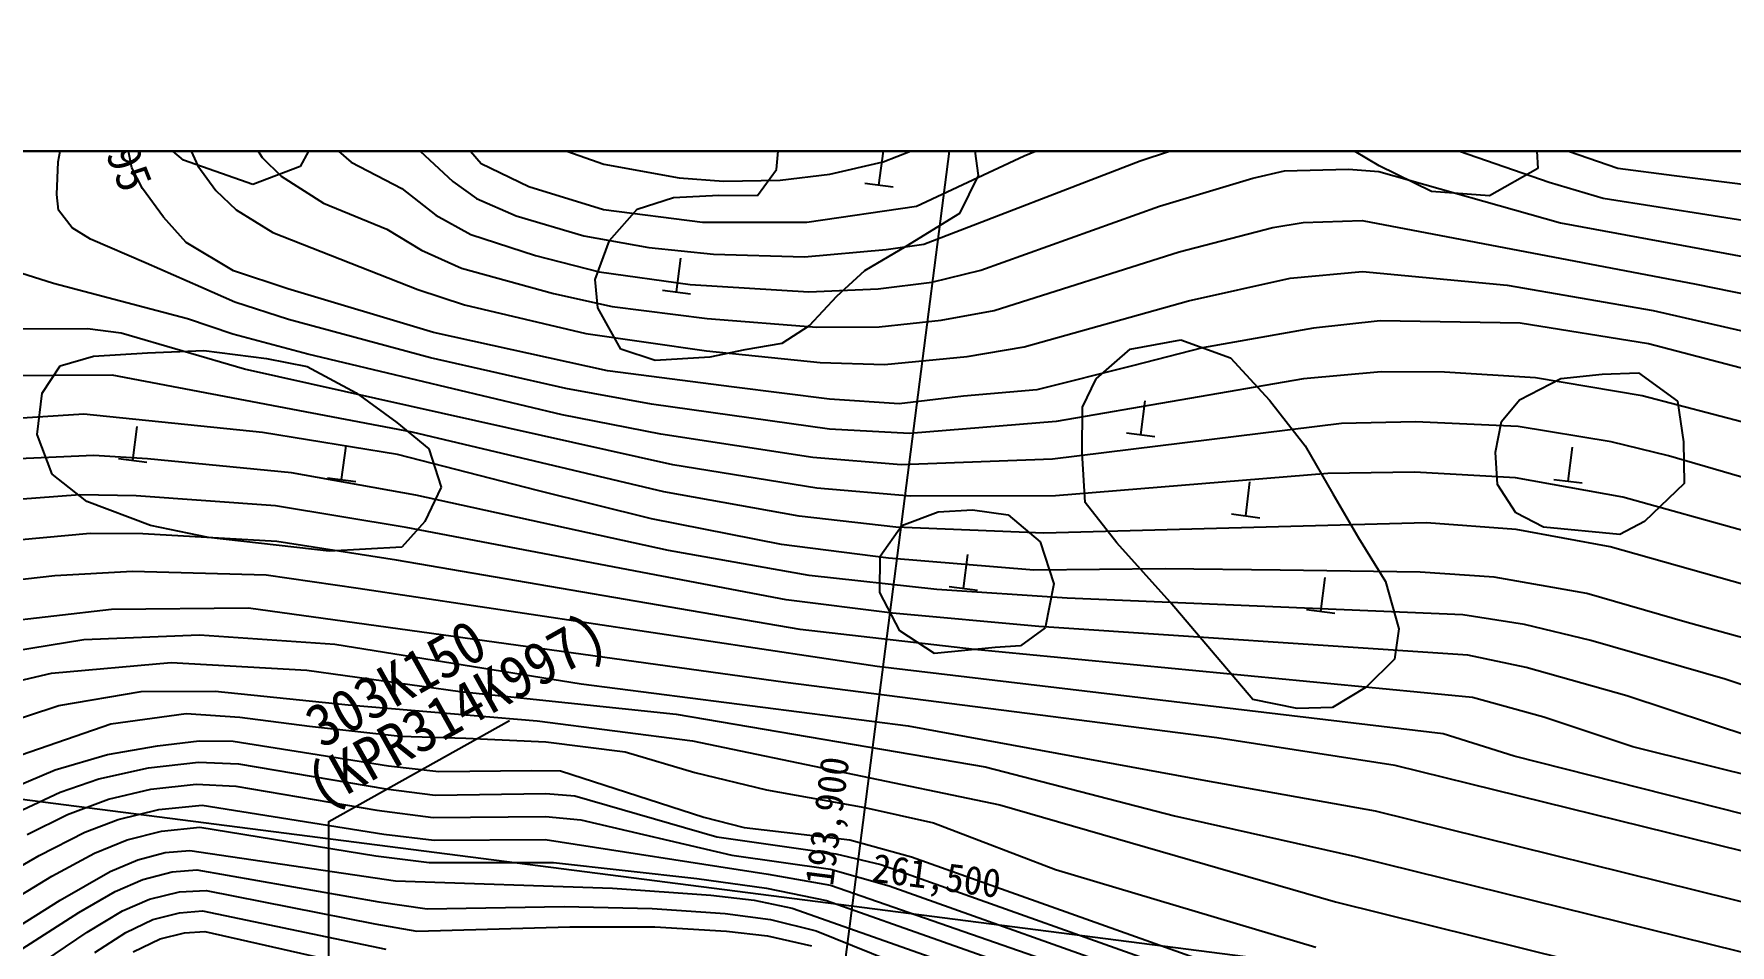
# Model space of a CAD drawing. Header units: millimetres. Extents: x 5094 to 5890, y 1103 to 1807.
# Drawn here: x 5408.5 to 5527.5, y 1490.2 to 1554.2 of the extents above; entities that cross this region are included whole.
import ezdxf
from ezdxf.xclip import XClip

# ---------------------------------------------------------------- set-up
doc = ezdxf.new("R2010")
doc.units = ezdxf.units.MM
doc.header["$LTSCALE"] = 10
doc.header["$MEASUREMENT"] = 0
doc.header["$XCLIPFRAME"] = 2
doc.layers.add('TX-PAPR', color=2, linetype='Continuous', plot=False)
doc.layers.add('TZ-BASE', color=253, linetype='Continuous')
doc.styles.add('GR', font='GulimChe.ttf')
doc.styles.add('HANA', font='GulimChe.ttf')

# ---------------------------------------------------------------- blocks, each defined once
blk = doc.blocks.new('JD-GGKLGFKGFK34FGKL')
at = {"layer": 'TZ-BASE'}
for p, q in [((261.4, -175), (306.87, 178.87)), ((231.02, 74.25, 194), (232.44, 82.84, 194)), ((288.88, 74.25, 201), (305.56, 80.77, 201)), ((334.51, 78.85, 198.45), (334.79, 73.79, 198.45)), ((257.18, 78.11, 200), (260.69, 74.13, 200)), ((298.76, 74.67, 200), (306.98, 78.09, 200)), ((239.79, 74.37, 196.58), (237.42, 76.42, 196.58)), ((244.31, 76.14, 197), (245.33, 74.55, 197)), ((249.48, 76.66, 196.58), (247.98, 73.93, 196.58)), ((248.82, 76.57, 198), (251.57, 74.23, 198)), ((281.39, 73.72, 198.55), (281.66, 76.46, 198.55)), ((306.89, 74.31, 199), (314.17, 76.75, 199)), ((322.94, 77.2, 199), (335.58, 72.83, 199)), ((341.8, 76.46, 201), (352.79, 74.75, 201)), ((236.18, 73.82, 195), (235.72, 76.08, 195)), ((239.99, 75.74, 196), (240.81, 73.98, 196)), ((256.27, 75.13, 199), (258.68, 72.86, 199)), ((265.41, 75.45, 201), (269.28, 74.08, 201)), ((288.58, 72.62, 202.49), (288.89, 75, 202.49)), ((295.17, 76.04, 198.55), (295.54, 73.3, 198.55)), ((323.66, 73.97, 198.45), (321.37, 75.34, 198.45)), ((334.99, 75.67, 200), (340.41, 73.8, 200)), ((230.91, 71.95, 194), (231.02, 74.25, 194)), ((236.93, 72.39, 195), (236.18, 73.82, 195)), ((244.66, 72.67, 196.58), (239.79, 74.37, 196.58)), ((240.81, 73.98, 196), (242.08, 72.24, 196)), ((247.98, 73.93, 196.58), (244.66, 72.67, 196.58)), ((245.33, 74.55, 197), (246.64, 73.25, 197)), ((251.57, 74.23, 198), (255.11, 72.37, 198)), ((260.69, 74.13, 200), (264.03, 72.53, 200)), ((269.28, 74.08, 201), (274.57, 73.13, 201)), ((285.13, 73.39, 201), (288.88, 74.25, 201)), ((291.22, 71.15, 200), (298.76, 74.67, 200)), ((291.72, 68.48, 199), (306.89, 74.31, 199)), ((327.34, 72.16, 198.45), (323.66, 73.97, 198.45)), ((334.79, 73.79, 198.45), (331.4, 71.86, 198.45)), ((340.41, 73.8, 200), (344.36, 73.29, 200)), ((246.64, 73.25, 197), (249.61, 71.34, 197)), ((258.68, 72.86, 199), (260.35, 71.68, 199)), ((274.57, 73.13, 201), (277.68, 72.89, 201)), ((277.68, 72.89, 201), (281.64, 72.97, 201)), ((280.07, 71.88, 198.55), (281.39, 73.72, 198.55)), ((281.64, 72.97, 201), (285.13, 73.39, 201)), ((287.59, 72.75, 202.49), (289.57, 72.49, 202.49)), ((295.54, 73.3, 198.55), (294.23, 70.62, 198.55)), ((308.26, 71.13, 198), (314.8, 73.11, 198)), ((314.8, 73.11, 198), (317.01, 73.63, 198)), ((317.01, 73.63, 198), (321.52, 73.73, 198)), ((321.52, 73.73, 198), (323.63, 73.57, 198)), ((323.63, 73.57, 198), (336.37, 69.97, 198)), ((335.58, 72.83, 199), (339.37, 71.71, 199)), ((344.36, 73.29, 200), (349.7, 72.61, 200)), ((231.03, 70.87, 194), (230.91, 71.95, 194)), ((238.39, 70.37, 195), (236.93, 72.39, 195)), ((242.08, 72.24, 196), (243.49, 70.89, 196)), ((255.11, 72.37, 198), (257.51, 70.52, 198)), ((260.35, 71.68, 199), (263.14, 70.47, 199)), ((264.03, 72.53, 200), (269.25, 70.91, 200)), ((271.61, 70.94, 198.55), (274.16, 71.75, 198.55)), ((274.16, 71.75, 198.55), (277.35, 71.91, 198.55)), ((277.35, 71.91, 198.55), (280.07, 71.88, 198.55)), ((331.4, 71.86, 198.45), (327.34, 72.16, 198.45)), ((339.37, 71.71, 199), (352.21, 69.68, 199)), ((231.99, 69.61, 194), (231.03, 70.87, 194)), ((239.99, 68.6, 195), (238.39, 70.37, 195)), ((243.49, 70.89, 196), (246.07, 69.3, 196)), ((249.61, 71.34, 197), (254.07, 69.53, 197)), ((257.51, 70.52, 198), (259.96, 69.15, 198)), ((263.14, 70.47, 199), (267.89, 69.06, 199)), ((269.25, 70.91, 200), (276.21, 70.02, 200)), ((269.67, 68.74, 198.55), (271.61, 70.94, 198.55)), ((283.53, 70.02, 200), (291.22, 71.15, 200)), ((294.23, 70.62, 198.55), (290.46, 68.3, 198.55)), ((295.73, 66.66, 198), (308.26, 71.13, 198)), ((233.27, 68.82, 194), (231.99, 69.61, 194)), ((246.07, 69.3, 196), (256.24, 65.3, 196)), ((254.07, 69.53, 197), (256.5, 68.05, 197)), ((259.96, 69.15, 198), (264.48, 67.67, 198)), ((267.89, 69.06, 199), (272.44, 68.25, 199)), ((276.21, 70.02, 200), (283.53, 70.02, 200)), ((309.64, 67.93, 197), (316.2, 69.65, 197)), ((316.2, 69.65, 197), (318.34, 70, 197)), ((318.34, 70, 197), (322.47, 70.14, 197)), ((322.47, 70.14, 197), (345.9, 65.67, 197)), ((336.37, 69.97, 198), (352.09, 67.06, 198)), ((237.19, 67.13, 194), (233.27, 68.82, 194)), ((243.31, 66.61, 195), (239.99, 68.6, 195)), ((256.5, 68.05, 197), (259.29, 66.8, 197)), ((268.68, 66, 198.55), (269.67, 68.74, 198.55)), ((272.44, 68.25, 199), (276.98, 67.78, 199)), ((283.36, 67.59, 199), (289.09, 68.11, 199)), ((290.46, 68.3, 198.55), (287.56, 66.6, 198.55)), ((289.09, 68.11, 199), (291.72, 68.48, 199)), ((296.66, 63.83, 197), (309.64, 67.93, 197)), ((230.68, 65.71, 193), (227.07, 66.86, 193)), ((241.02, 65.45, 194), (237.19, 67.13, 194)), ((259.29, 66.8, 197), (265.75, 65.01, 197)), ((264.48, 67.67, 198), (268.95, 66.53, 198)), ((274.38, 65.12, 199.85), (274.68, 67.5, 199.85)), ((276.98, 67.78, 199), (283.36, 67.59, 199)), ((292.28, 65.8, 198), (295.73, 66.66, 198)), ((240.09, 63.24, 193), (230.68, 65.71, 193)), ((243.41, 64.41, 194), (241.02, 65.45, 194)), ((247.11, 65.33, 195), (243.31, 66.61, 195)), ((268.85, 64.01, 198.55), (268.68, 66, 198.55)), ((268.95, 66.53, 198), (275.33, 65.65, 198)), ((275.33, 65.65, 198), (283.67, 65.14, 198)), ((287.56, 66.6, 198.55), (285.6, 64.79, 198.55)), ((288.52, 65.35, 198), (292.28, 65.8, 198)), ((310.29, 64.5, 196), (317.41, 66.09, 196)), ((317.41, 66.09, 196), (322.48, 66.56, 196)), ((322.48, 66.56, 196), (332.64, 65.59, 196)), ((332.64, 65.59, 196), (342.87, 63.83, 196)), ((345.9, 65.67, 197), (352.21, 64.37, 197)), ((247.17, 63.19, 194), (243.41, 64.41, 194)), ((257.34, 62.27, 195), (247.11, 65.33, 195)), ((256.24, 65.3, 196), (259.52, 64.21, 196)), ((265.75, 65.01, 197), (269.86, 64.11, 197)), ((273.39, 65.25, 199.85), (275.37, 64.99, 199.85)), ((283.67, 65.14, 198), (288.52, 65.35, 198)), ((285.6, 64.79, 198.55), (283.69, 62.75, 198.55)), ((298.76, 61.26, 196), (310.29, 64.5, 196)), ((243.27, 62.16, 193), (240.09, 63.24, 193)), ((257.13, 60.5, 194), (247.17, 63.19, 194)), ((259.52, 64.21, 196), (268.03, 62.2, 196)), ((270.47, 61.11, 198.55), (268.85, 64.01, 198.55)), ((269.86, 64.11, 197), (276.52, 63.26, 197)), ((276.52, 63.26, 197), (284.21, 62.65, 197)), ((288.6, 62.68, 197), (292.94, 63.13, 197)), ((292.94, 63.13, 197), (296.66, 63.83, 197)), ((323.73, 63.09, 195), (319.06, 62.58, 195)), ((333.54, 62.94, 195), (323.73, 63.09, 195)), ((342.87, 63.83, 196), (351.88, 61.75, 196)), ((233.07, 62.54, 192), (224.2, 62.5, 192)), ((235.44, 62.22, 192), (233.07, 62.54, 192)), ((244.08, 59.7, 192), (235.44, 62.22, 192)), ((248.51, 60.76, 193), (243.27, 62.16, 193)), ((269.53, 59.59, 195), (257.34, 62.27, 195)), ((268.03, 62.2, 196), (276.49, 60.98, 196)), ((283.69, 62.75, 198.55), (281.77, 61.51, 198.55)), ((284.21, 62.65, 197), (288.6, 62.68, 197)), ((319.06, 62.58, 195), (311.28, 61.2, 195)), ((342.55, 61.47, 195), (333.54, 62.94, 195)), ((233.5, 60.61, 188.77), (237.28, 60.85, 188.77)), ((237.28, 60.85, 188.77), (241.23, 61.02, 188.77)), ((241.23, 61.02, 188.77), (245.63, 60.46, 188.77)), ((266.37, 56.49, 193), (248.51, 60.76, 193)), ((272.88, 60.3, 198.55), (270.47, 61.11, 198.55)), ((276.49, 60.98, 196), (284.45, 60.17, 196)), ((279.16, 61.06, 198.55), (276.71, 60.55, 198.55)), ((281.77, 61.51, 198.55), (279.16, 61.06, 198.55)), ((294.77, 60.59, 196), (298.76, 61.26, 196)), ((303.81, 59.02, 192.01), (306.2, 61.1, 192.01)), ((306.2, 61.1, 192.01), (309.75, 61.76, 192.01)), ((311.28, 61.2, 195), (306.36, 59.93, 195)), ((309.75, 61.76, 192.01), (313.23, 60.5, 192.01)), ((352.21, 58.96, 195), (342.55, 61.47, 195)), ((229.9, 58.02, 188.77), (231.14, 59.94, 188.77)), ((231.14, 59.94, 188.77), (233.5, 60.61, 188.77)), ((274.13, 52.99, 192), (244.08, 59.7, 192)), ((245.63, 60.46, 188.77), (248.47, 59.88, 188.77)), ((248.47, 59.88, 188.77), (251.9, 58.05, 188.77)), ((266.62, 58.34, 194), (257.13, 60.5, 194)), ((278.42, 58.45, 195), (269.53, 59.59, 195)), ((276.71, 60.55, 198.55), (272.88, 60.3, 198.55)), ((284.45, 60.17, 196), (288.97, 60.04, 196)), ((288.97, 60.04, 196), (294.77, 60.59, 196)), ((306.36, 59.93, 195), (299.64, 58.26, 195)), ((313.23, 60.5, 192.01), (315.98, 57.52, 192.01)), ((323.81, 59.51, 194), (318.35, 59.03, 194)), ((328.24, 59.49, 194), (323.81, 59.51, 194)), ((334.63, 59.1, 194), (328.24, 59.49, 194)), ((234.81, 59.28, 191), (219.96, 59.2, 191)), ((255.83, 55.29, 191), (234.81, 59.28, 191)), ((272.62, 57.24, 194), (266.62, 58.34, 194)), ((285.12, 57.59, 195), (278.42, 58.45, 195)), ((318.35, 59.03, 194), (301, 56.02, 194)), ((302.85, 57.04, 192.01), (303.81, 59.02, 192.01)), ((333.5, 57.55, 191.49), (336.41, 59.05, 191.49)), ((342.1, 57.82, 194), (334.63, 59.1, 194)), ((336.41, 59.05, 191.49), (339.31, 59.36, 191.49)), ((339.31, 59.36, 191.49), (341.86, 59.44, 191.49)), ((341.86, 59.44, 191.49), (344.59, 57.45, 191.49)), ((229.53, 55.11, 188.77), (229.9, 58.02, 188.77)), ((251.9, 58.05, 188.77), (254.76, 55.95, 188.77)), ((285.11, 55.5, 194), (272.62, 57.24, 194)), ((290, 57.28, 195), (285.12, 57.59, 195)), ((294.51, 57.81, 195), (290, 57.28, 195)), ((299.64, 58.26, 195), (294.51, 57.81, 195)), ((306.94, 55.1, 195.78), (307.24, 57.48, 195.78)), ((315.98, 57.52, 192.01), (318.47, 54.31, 192.01)), ((332.24, 56.03, 191.49), (333.5, 57.55, 191.49)), ((349.6, 55.86, 194), (342.1, 57.82, 194)), ((344.59, 57.45, 191.49), (345.01, 54.6, 191.49)), ((232.82, 56.54, 190), (223.34, 55.93, 190)), ((245.34, 55.25, 190), (232.82, 56.54, 190)), ((254.76, 55.95, 188.77), (257, 54.1, 188.77)), ((273.29, 55.14, 193), (266.37, 56.49, 193)), ((301, 56.02, 194), (290.72, 55.19, 194)), ((302.82, 53.84, 192.01), (302.85, 57.04, 192.01)), ((326.2, 56, 193), (321.02, 55.88, 193)), ((333.41, 55.67, 193), (326.2, 56, 193)), ((331.82, 53.88, 191.49), (332.24, 56.03, 191.49)), ((230.58, 52.34, 188.77), (229.53, 55.11, 188.77)), ((236.24, 53.3, 190.27), (236.55, 55.68, 190.27)), ((254.82, 53.72, 190), (245.34, 55.25, 190)), ((273.49, 51.09, 191), (255.83, 55.29, 191)), ((283.94, 53.51, 193), (273.29, 55.14, 193)), ((290.72, 55.19, 194), (285.11, 55.5, 194)), ((321.02, 55.88, 193), (300.76, 53.38, 193)), ((305.94, 55.23, 195.78), (307.93, 54.98, 195.78)), ((339.94, 54.6, 193), (333.41, 55.67, 193)), ((233.52, 53.64, 189), (213.95, 52.75, 189)), ((237.27, 53.42, 189), (233.52, 53.64, 189)), ((250.89, 51.95, 190.91), (251.2, 54.33, 190.91)), ((264.64, 51.19, 190), (254.82, 53.72, 190)), ((257, 54.1, 188.77), (257.88, 51.43, 188.77)), ((303.04, 50.34, 192.01), (302.82, 53.84, 192.01)), ((318.47, 54.31, 192.01), (320.4, 50.96, 192.01)), ((331.96, 51.61, 191.49), (331.82, 53.88, 191.49)), ((336.91, 51.84, 192.46), (337.21, 54.22, 192.46)), ((343.95, 53.61, 193), (339.94, 54.6, 193)), ((352.8, 51.03, 193), (343.95, 53.61, 193)), ((345.01, 54.6, 191.49), (345.04, 51.68, 191.49)), ((235.25, 53.43, 190.27), (237.24, 53.17, 190.27)), ((247.37, 52.43, 189), (237.27, 53.42, 189)), ((256.1, 50.86, 189), (247.37, 52.43, 189)), ((284.23, 51.35, 192), (274.13, 52.99, 192)), ((290.13, 52.98, 193), (283.94, 53.51, 193)), ((300.76, 53.38, 193), (290.13, 52.98, 193)), ((320.06, 52.39, 192), (300.95, 50.81, 192)), ((326.15, 52.48, 192), (320.06, 52.39, 192)), ((333.22, 52.08, 192), (326.15, 52.48, 192)), ((233.03, 50.42, 188.77), (230.58, 52.34, 188.77)), ((249.9, 52.08, 190.91), (251.88, 51.82, 190.91)), ((257.88, 51.43, 188.77), (256.72, 49, 188.77)), ((272.63, 49.21, 190), (264.64, 51.19, 190)), ((290.78, 50.78, 192), (284.23, 51.35, 192)), ((314.3, 49.41, 193.98), (314.6, 51.79, 193.98)), ((333.25, 49.61, 191.49), (331.96, 51.61, 191.49)), ((340.76, 50.72, 192), (333.22, 52.08, 192)), ((335.91, 51.97, 192.46), (337.9, 51.72, 192.46)), ((345.04, 51.68, 191.49), (342.28, 49.02, 191.49)), ((232.54, 50.88, 188), (216.05, 49.67, 188)), ((236.48, 50.82, 188), (232.54, 50.88, 188)), ((237.49, 48.74, 188.77), (233.03, 50.42, 188.77)), ((246.25, 50.11, 188), (236.48, 50.82, 188)), ((255.42, 48.58, 188), (246.25, 50.11, 188)), ((273.81, 46.97, 189), (256.1, 50.86, 189)), ((282.97, 49.38, 191), (273.49, 51.09, 191)), ((300.95, 50.81, 192), (290.78, 50.78, 192)), ((305.26, 47.52, 192.01), (303.04, 50.34, 192.01)), ((320.4, 50.96, 192.01), (322.2, 47.87, 192.01)), ((349.65, 48.25, 192), (340.76, 50.72, 192)), ((256.72, 49, 188.77), (255.11, 47.22, 188.77)), ((281.75, 47.4, 190), (272.63, 49.21, 190)), ((289.76, 48.61, 191), (282.97, 49.38, 191)), ((290.18, 48.72, 190.97), (292.72, 49.68, 190.97)), ((292.72, 49.68, 190.97), (295.15, 49.83, 190.97)), ((295.15, 49.83, 190.97), (297.65, 49.47, 190.97)), ((297.65, 49.47, 190.97), (299.89, 47.58, 190.97)), ((326.97, 48.92, 191), (300.15, 48.19, 191)), ((313.31, 49.54, 193.98), (315.29, 49.28, 193.98)), ((333.26, 48.46, 191), (326.97, 48.92, 191)), ((335.19, 48.61, 191.49), (333.25, 49.61, 191.49)), ((342.28, 49.02, 191.49), (340.54, 48.11, 191.49)), ((80, 48.6), (700, -31.07)), ((233.26, 48.17, 187), (221.46, 47.1, 187)), ((236.95, 48.14, 187), (233.26, 48.17, 187)), ((246.35, 47.61, 187), (236.95, 48.14, 187)), ((241.55, 47.88, 188.77), (237.49, 48.74, 188.77)), ((250.01, 46.93, 188.77), (241.55, 47.88, 188.77)), ((254.74, 46.29, 187), (246.35, 47.61, 187)), ((282.07, 43.51, 188), (255.42, 48.58, 188)), ((288.67, 46.58, 190.97), (290.18, 48.72, 190.97)), ((300.15, 48.19, 191), (289.76, 48.61, 191)), ((322.2, 47.87, 192.01), (324.11, 44.79, 192.01)), ((339.85, 47.23, 191), (333.26, 48.46, 191)), ((340.54, 48.11, 191.49), (335.19, 48.61, 191.49)), ((255.11, 47.22, 188.77), (250.01, 46.93, 188.77)), ((283.68, 45.22, 189), (273.81, 46.97, 189)), ((289.24, 46.44, 190), (281.75, 47.4, 190)), ((288.64, 44.02, 190.97), (288.67, 46.58, 190.97)), ((299.44, 45.6, 190), (289.24, 46.44, 190)), ((294.5, 44.31, 192.66), (294.8, 46.69, 192.66)), ((299.89, 47.58, 190.97), (300.84, 44.64, 190.97)), ((309, 43.35, 192.01), (305.26, 47.52, 192.01)), ((349.3, 44.57, 191), (339.85, 47.23, 191)), ((236.22, 45.5, 186), (230.77, 45.19, 186)), ((245.59, 45.24, 186), (236.22, 45.5, 186)), ((252.05, 44.3, 186), (245.59, 45.24, 186)), ((283.05, 41.44, 187), (254.74, 46.29, 187)), ((292.64, 44.23, 189), (283.68, 45.22, 189)), ((308.65, 45.69, 190), (299.44, 45.6, 190)), ((316.72, 45.6, 190), (308.65, 45.69, 190)), ((326.53, 45.45, 190), (316.72, 45.6, 190)), ((331.72, 45.1, 190), (326.53, 45.45, 190)), ((230.77, 45.19, 186), (223.08, 44.35, 186)), ((288.45, 38.83, 186), (252.05, 44.3, 186)), ((290.05, 41.35, 190.97), (288.64, 44.02, 190.97)), ((301.78, 43.62, 189), (292.64, 44.23, 189)), ((293.51, 44.44, 192.66), (295.49, 44.19, 192.66)), ((300.84, 44.64, 190.97), (300.23, 41.56, 190.97)), ((319.56, 42.7, 191.21), (319.87, 45.08, 191.21)), ((324.11, 44.79, 192.01), (325.04, 41.49, 192.01)), ((338.23, 43.95, 190), (331.72, 45.1, 190)), ((234.74, 42.84, 185), (222.47, 41.4, 185)), ((244.37, 42.93, 185), (234.74, 42.84, 185)), ((282.02, 37.71, 185), (244.37, 42.93, 185)), ((289.53, 42.59, 188), (282.07, 43.51, 188)), ((329.53, 42.46, 189), (301.78, 43.62, 189)), ((314.8, 36.52, 192.01), (309, 43.35, 192.01)), ((318.57, 42.83, 191.21), (320.56, 42.57, 191.21)), ((345.27, 41.93, 190), (338.23, 43.95, 190)), ((299.79, 41.65, 188), (289.53, 42.59, 188)), ((329.89, 39.62, 188), (299.79, 41.65, 188)), ((333.85, 41.79, 189), (329.53, 42.46, 189)), ((338.51, 40.67, 189), (333.85, 41.79, 189)), ((353.69, 39.58, 190), (345.27, 41.93, 190)), ((223.62, 39.25, 184), (232.8, 40.72, 184)), ((232.8, 40.72, 184), (240.92, 41.06, 184)), ((240.92, 41.06, 184), (250.41, 40.41, 184)), ((295.27, 40.02, 187), (283.05, 41.44, 187)), ((292.47, 39.74, 190.97), (290.05, 41.35, 190.97)), ((300.23, 41.56, 190.97), (298.51, 40.29, 190.97)), ((325.04, 41.49, 192.01), (324.74, 39.35, 192.01)), ((347.93, 37.94, 189), (338.51, 40.67, 189)), ((250.41, 40.41, 184), (267.7, 37.62, 184)), ((296.72, 40.17, 190.97), (292.47, 39.74, 190.97)), ((330.2, 36.65, 187), (295.27, 40.02, 187)), ((298.51, 40.29, 190.97), (296.72, 40.17, 190.97)), ((324.74, 39.35, 192.01), (322.74, 37.38, 192.01)), ((333.98, 38.77, 188), (329.89, 39.62, 188)), ((223.53, 36.72, 183), (230.54, 38.36, 183)), ((230.54, 38.36, 183), (238.94, 39.12, 183)), ((238.94, 39.12, 183), (248.45, 38.59, 183)), ((248.45, 38.59, 183), (259.21, 37.09, 183)), ((328.16, 34.1, 186), (288.45, 38.83, 186)), ((341.04, 36.77, 188), (333.98, 38.77, 188)), ((231.06, 36.1, 182), (236.84, 37.09, 182)), ((236.84, 37.09, 182), (242.03, 37.11, 182)), ((242.03, 37.11, 182), (251.36, 36.14, 182)), ((259.21, 37.09, 183), (274.35, 35.49, 183)), ((267.7, 37.62, 184), (290.62, 34.67, 184)), ((312.28, 33.82, 185), (282.02, 37.71, 185)), ((322.74, 37.38, 192.01), (320.39, 35.95, 192.01)), ((358.13, 34.53, 189), (347.93, 37.94, 189)), ((214.12, 30.5, 182), (231.06, 36.1, 182)), ((251.36, 36.14, 182), (264.6, 35.02, 182)), ((317.92, 35.88, 192.01), (314.8, 36.52, 192.01)), ((320.39, 35.95, 192.01), (317.92, 35.88, 192.01)), ((335.2, 35.27, 187), (330.2, 36.65, 187)), ((349.8, 33.87, 188), (341.04, 36.77, 188)), ((228.42, 32.63, 181), (234.7, 34.82, 181)), ((234.7, 34.82, 181), (239.98, 35.53, 181)), ((239.98, 35.53, 181), (243.76, 35.27, 181)), ((243.76, 35.27, 181), (248.63, 34.65, 181)), ((248.63, 34.65, 181), (255, 33.94, 181)), ((264.6, 35.02, 182), (275.49, 33.62, 182)), ((274.35, 35.49, 183), (296.02, 31.79, 183)), ((290.62, 34.67, 184), (311.47, 30.84, 184)), ((341.46, 33.21, 187), (335.2, 35.27, 187)), ((237.98, 33.28, 180), (240.91, 33.62, 180)), ((240.91, 33.62, 180), (243.29, 33.6, 180)), ((243.29, 33.6, 180), (254.18, 31.87, 180)), ((255, 33.94, 181), (259.6, 33.81, 181)), ((259.6, 33.81, 181), (265.22, 33.55, 181)), ((265.22, 33.55, 181), (270.78, 32.84, 181)), ((275.49, 33.62, 182), (297.06, 29.12, 182)), ((324.78, 31.9, 185), (312.28, 33.82, 185)), ((333.12, 32.55, 186), (328.16, 34.1, 186)), ((230.79, 31.58, 180), (234.46, 32.65, 180)), ((234.46, 32.65, 180), (237.98, 33.28, 180)), ((237.35, 31.72, 179), (240.85, 32.12, 179)), ((240.85, 32.12, 179), (243.66, 32, 179)), ((270.78, 32.84, 181), (275.67, 31.4, 181)), ((367.27, 23.87, 186), (333.12, 32.55, 186)), ((364.73, 27.39, 187), (341.46, 33.21, 187)), ((228, 30.39, 180), (230.79, 31.58, 180)), ((231.14, 30.01, 179), (233.87, 30.95, 179)), ((233.87, 30.95, 179), (237.35, 31.72, 179)), ((243.66, 32, 179), (254, 30.24, 179)), ((254.18, 31.87, 180), (257.72, 31.47, 180)), ((257.72, 31.47, 180), (264.2, 31.53, 180)), ((264.2, 31.53, 180), (266.25, 31.51, 180)), ((266.25, 31.51, 180), (276.3, 28.27, 180)), ((275.67, 31.4, 181), (280.7, 30.18, 181)), ((296.02, 31.79, 183), (309.3, 28.35, 183)), ((361.23, 22.87, 185), (324.78, 31.9, 185)), ((228.5, 28.78, 179), (231.14, 30.01, 179)), ((234.55, 29.53, 178), (237.51, 30.22, 178)), ((237.51, 30.22, 178), (240.7, 30.59, 178)), ((240.7, 30.59, 178), (243.47, 30.44, 178)), ((243.47, 30.44, 178), (253.37, 28.75, 178)), ((254, 30.24, 179), (257.45, 29.81, 179)), ((257.45, 29.81, 179), (265.22, 29.92, 179)), ((265.22, 29.92, 179), (267.24, 29.77, 179)), ((267.24, 29.77, 179), (277.2, 26.88, 179)), ((280.7, 30.18, 181), (287.58, 28.95, 181)), ((311.47, 30.84, 184), (323.39, 28.7, 184)), ((231.67, 28.46, 178), (234.55, 29.53, 178)), ((235.21, 28.1, 177), (238.07, 28.79, 177)), ((238.07, 28.79, 177), (241.11, 29.1, 177)), ((241.11, 29.1, 177), (253.86, 27.06, 177)), ((253.37, 28.75, 178), (257.31, 28.23, 178)), ((287.58, 28.95, 181), (292.4, 27.87, 181)), ((297.06, 29.12, 182), (320.6, 22.32, 182)), ((323.39, 28.7, 184), (355.15, 20.82, 184)), ((228.83, 27.04, 178), (231.67, 28.46, 178)), ((232.87, 27.21, 177), (235.21, 28.1, 177)), ((238.25, 27.29, 176), (240.94, 27.57, 176)), ((240.94, 27.57, 176), (253.3, 25.55, 176)), ((257.31, 28.23, 178), (265.19, 28.31, 178)), ((265.19, 28.31, 178), (267.66, 28.08, 178)), ((267.66, 28.08, 178), (278.27, 25.59, 178)), ((276.3, 28.27, 180), (279.13, 27.54, 180)), ((279.13, 27.54, 180), (286.54, 26.67, 180)), ((292.4, 27.87, 181), (295.59, 26.65, 181)), ((309.3, 28.35, 183), (322, 25.51, 183)), ((229.69, 25.58, 177), (232.87, 27.21, 177)), ((233.55, 25.74, 176), (235.84, 26.68, 176)), ((235.84, 26.68, 176), (238.25, 27.29, 176)), ((253.86, 27.06, 177), (257.38, 26.64, 177)), ((257.38, 26.64, 177), (265.17, 26.69, 177)), ((265.17, 26.69, 177), (280.81, 24.27, 177)), ((277.2, 26.88, 179), (285.55, 25.68, 179)), ((286.54, 26.67, 180), (290.85, 25.48, 180)), ((295.59, 26.65, 181), (300.97, 24.58, 181)), ((218.9, 19.31, 177), (229.69, 25.58, 177)), ((230.56, 24.12, 176), (233.55, 25.74, 176)), ((234.65, 24.45, 175), (236.6, 25.27, 175)), ((236.6, 25.27, 175), (238.52, 25.78, 175)), ((238.52, 25.78, 175), (240.25, 25.93, 175)), ((240.25, 25.93, 175), (254.66, 23.8, 175)), ((253.3, 25.55, 176), (257.03, 25.08, 176)), ((257.03, 25.08, 176), (265.76, 25.07, 176)), ((265.76, 25.07, 176), (275.81, 23.97, 176)), ((278.27, 25.59, 178), (285.17, 24.61, 178)), ((285.55, 25.68, 179), (288.7, 24.93, 179)), ((290.85, 25.48, 180), (313.2, 17.53, 180)), ((322, 25.51, 183), (352.39, 17.98, 183)), ((219.09, 17.11, 176), (230.56, 24.12, 176)), ((231.16, 22.43, 175), (234.65, 24.45, 175)), ((235.01, 23.04, 174), (236.95, 23.89, 174)), ((236.95, 23.89, 174), (239.01, 24.42, 174)), ((239.01, 24.42, 174), (240.74, 24.57, 174)), ((240.74, 24.57, 174), (253.51, 22.32, 174)), ((254.66, 23.8, 175), (269.88, 23.27, 175)), ((275.81, 23.97, 176), (280.7, 23.29, 176)), ((280.81, 24.27, 177), (285.18, 23.5, 177)), ((285.17, 24.61, 178), (289.3, 23.45, 178)), ((288.7, 24.93, 179), (316.09, 15.21, 179)), ((300.97, 24.58, 181), (319.21, 19.13, 181)), ((232.46, 21.57, 174), (235.01, 23.04, 174)), ((237.41, 22.52, 173), (239.52, 23.03, 173)), ((239.52, 23.03, 173), (241.4, 23.12, 173)), ((241.4, 23.12, 173), (253.22, 20.77, 173)), ((269.88, 23.27, 175), (276.78, 22.8, 175)), ((276.78, 22.8, 175), (279.82, 22.44, 175)), ((280.7, 23.29, 176), (284.91, 22.42, 176)), ((285.18, 23.5, 177), (313.66, 13.6, 177)), ((289.3, 23.45, 178), (313.9, 14.7, 178)), ((217.03, 11.71, 174), (232.46, 21.57, 174)), ((219.57, 15.18, 175), (231.16, 22.43, 175)), ((233.04, 20.19, 173), (235.53, 21.69, 173)), ((235.53, 21.69, 173), (237.41, 22.52, 173)), ((237.66, 21.07, 172), (239.53, 21.56, 172)), ((239.53, 21.56, 172), (241.14, 21.69, 172)), ((241.14, 21.69, 172), (254, 19, 172)), ((253.51, 22.32, 174), (256.88, 21.83, 174)), ((256.88, 21.83, 174), (266.49, 21.99, 174)), ((266.49, 21.99, 174), (272.67, 21.86, 174)), ((272.67, 21.86, 174), (277.8, 21.5, 174)), ((277.8, 21.5, 174), (280.96, 21.09, 174)), ((279.82, 22.44, 175), (282.48, 21.88, 175)), ((282.48, 21.88, 175), (307.05, 13.23, 175)), ((284.91, 22.42, 176), (310.39, 13.42, 176)), ((320.6, 22.32, 182), (348.09, 15.51, 182)), ((235.76, 20.18, 172), (237.66, 21.07, 172)), ((239.88, 20.15, 171), (241.3, 20.25, 171)), ((241.3, 20.25, 171), (253.99, 17.37, 171)), ((253.22, 20.77, 173), (256.16, 20.26, 173)), ((256.16, 20.26, 173), (266.89, 20.57, 173)), ((266.89, 20.57, 173), (272.85, 20.56, 173)), ((272.85, 20.56, 173), (277.89, 20.27, 173)), ((277.89, 20.27, 173), (280.75, 19.93, 173)), ((280.96, 21.09, 174), (284.18, 20.29, 174)), ((284.18, 20.29, 174), (294.87, 15.98, 174)), ((217.57, 9.74, 173), (233.04, 20.19, 173)), ((233.58, 18.77, 172), (235.76, 20.18, 172)), ((236.27, 18.82, 171), (238.16, 19.72, 171)), ((238.16, 19.72, 171), (239.88, 20.15, 171)), ((280.75, 19.93, 173), (283.85, 19.23, 173))]:
    blk.add_line(p, q, dxfattribs=at)
at = {"layer": 'TZ-BASE', "style": 'HANA'}
for s, height, rotation, p in [('195', 2.4, 291.7375, (233.75, 76.26, 195)), ('193,900', 2, 82.6776, (285.35, 23.38)), ('261,500', 2, 352.6776, (288.01, 23.75))]:
    blk.add_text(s, height=height, rotation=rotation, dxfattribs=at).set_placement(p)
blk = doc.blocks.new('b')
at = {"layer": 'TZ-BASE', "flags": 128}
blk.add_lwpolyline([(335.3, 380.16), (335.3, 395.86), (347.96, 402.95)], dxfattribs=at)
at = {"layer": 'TZ-BASE', "style": 'GR'}
for s, p in [('303K150', (334.79, 400.95)), ('(KPR314K997)', (334.79, 396.72))]:
    blk.add_text(s, height=3, rotation=29.2387, dxfattribs=at).set_placement(p)

msp = doc.modelspace()

# ---------------------------------------------------------------- linework, layer by layer
at = {"layer": 'TX-PAPR'}
msp.add_lwpolyline([(5179.19, 1545.96), (5879.19, 1545.96), (5879.19, 1395.96), (5179.19, 1395.96), (5179.19, 1545.96)], dxfattribs=at)

# ---------------------------------------------------------------- block references
at = {"layer": 'TZ-BASE'}
ref = msp.add_blockref('JD-GGKLGFKGFK34FGKL', (5179.19, 1470.96), dxfattribs=at)
XClip(ref).set_block_clipping_path([(-0.0000000001, -75.0000000028), (699.9999999997, 75)])
msp.add_blockref('b', (5093.89, 1103.05), dxfattribs=at)

doc.saveas('drawing.dxf')
